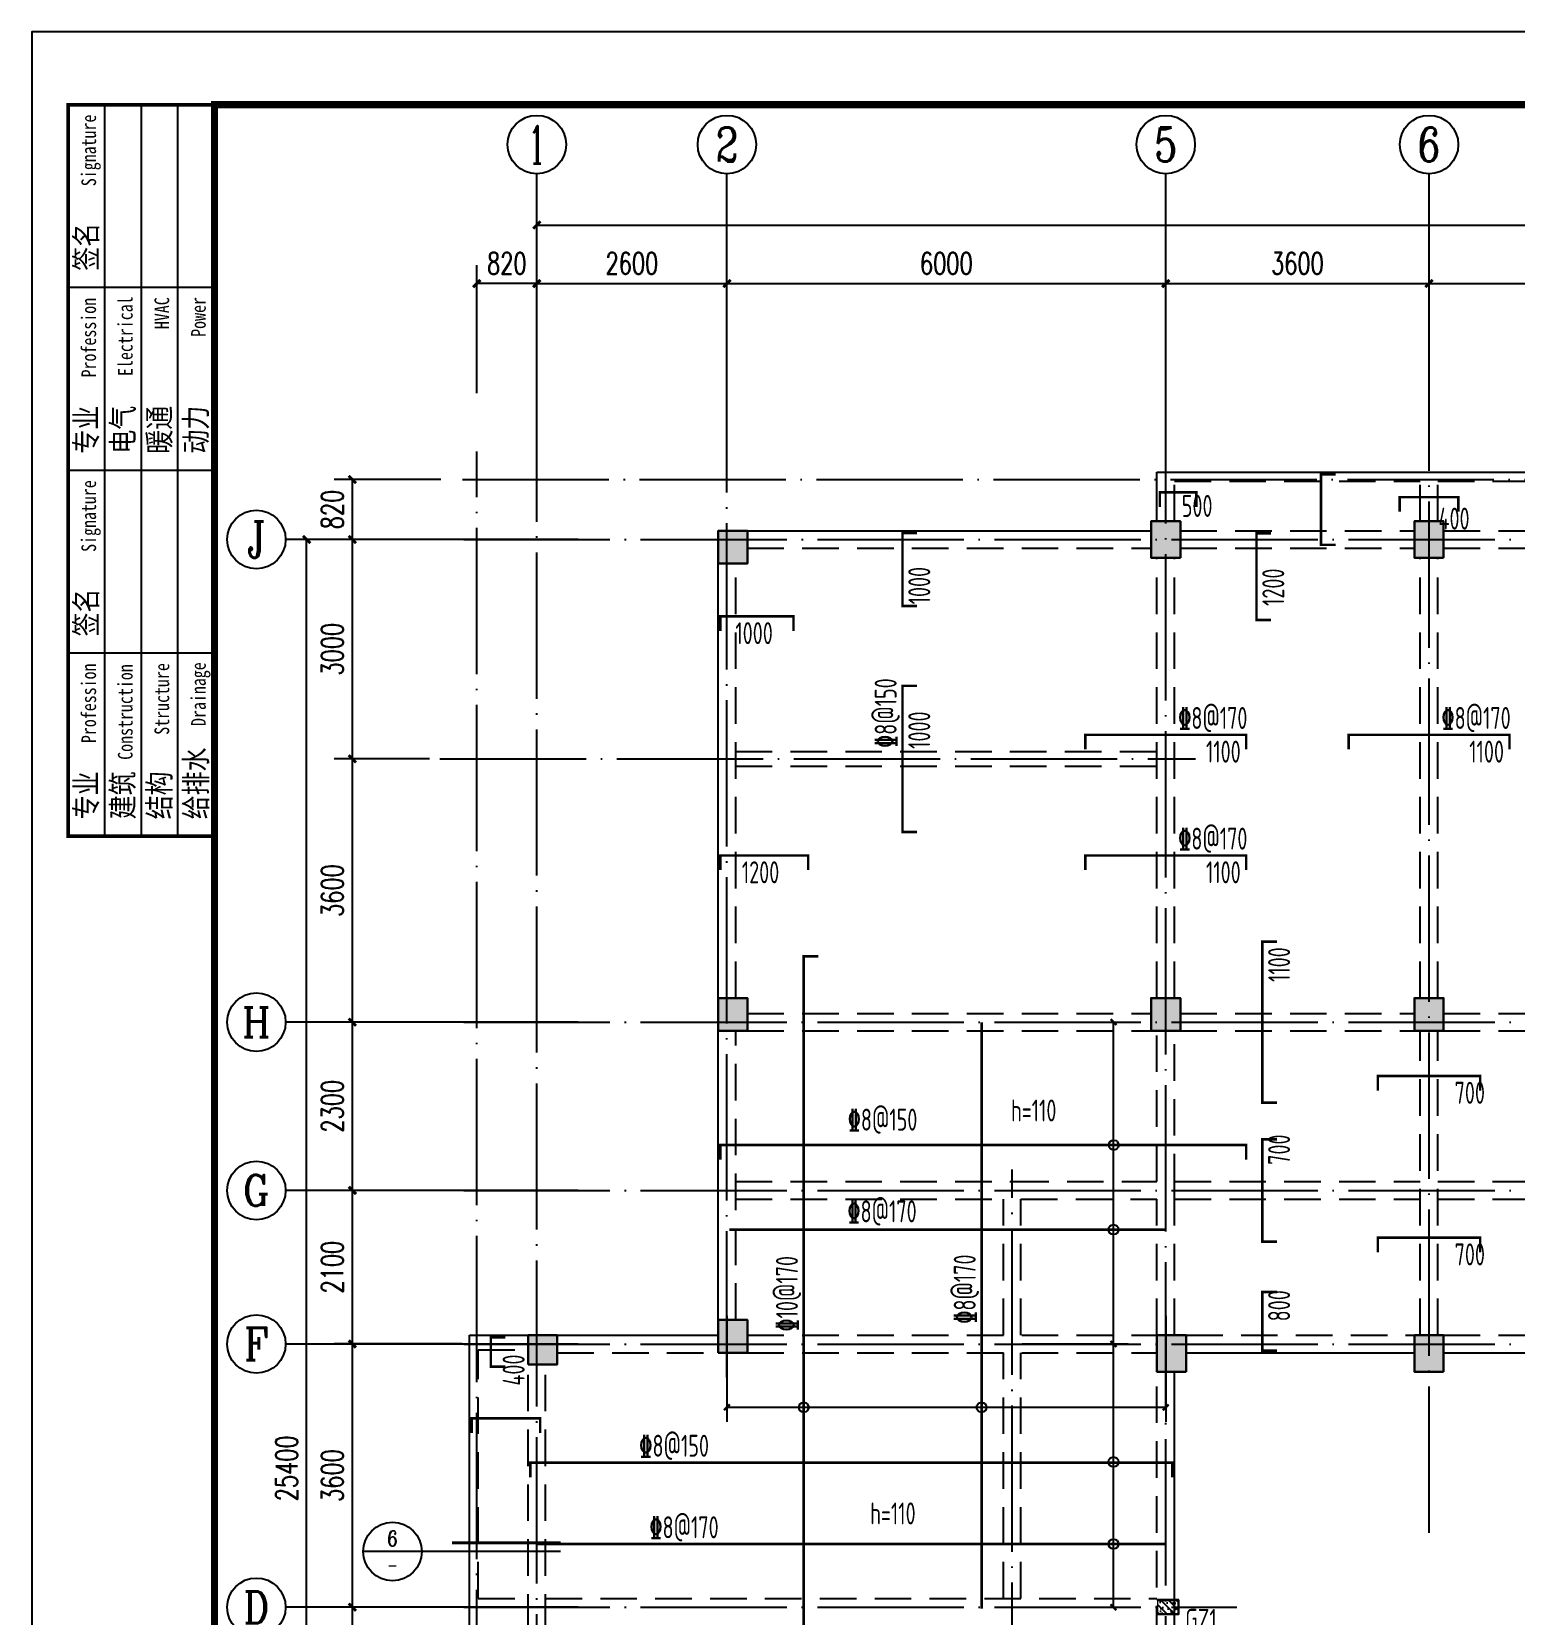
# Model space of a CAD drawing. Extents: x 1051052 to 1482120, y -981644 to -673261.
# Drawn here: x 1096817 to 1117104, y -904302 to -882648 of the extents above; entities that cross this region are included whole.
import ezdxf
from ezdxf.enums import TextEntityAlignment as Align

# ---------------------------------------------------------------- set-up
doc = ezdxf.new("R2010")
doc.units = 0
doc.header["$LTSCALE"] = 1000
doc.header["$MEASUREMENT"] = 0
doc.linetypes.add('DOTE', pattern=[2.42, 2, -0.2, 0.02, -0.2])
doc.linetypes.add('线型3', pattern=[750, 500, -250])
for name, color, linetype in [('AXIS', 3, 'Continuous'), ('AXIS_TEXT', 7, 'Continuous'), ('DIM_IDEN', 3, 'Continuous'), ('DOTE', 1, 'DOTE'), ('PUB_DIM', 3, 'Continuous'), ('PUB_TEXT', 7, 'Continuous'), ('PUB_WALL', 9, 'Continuous'), ('TK', 142, 'Continuous'), ('填充', 8, 'Continuous')]:
    doc.layers.add(name, color=color, linetype=linetype)
for name, color, linetype, lineweight in [('BEAM', 4, 'Continuous', 25), ('BEAM-DASH', 4, '线型3', 25), ('COLU', 2, 'Continuous', 30), ('DIM', 3, 'Continuous', 25), ('楼板正筋文字', 7, 'Continuous', 18), ('楼板正筋钢筋', 14, 'Continuous', 35), ('楼板负筋文字', 7, 'Continuous', 18), ('楼板负筋标注', 84, 'Continuous', 18), ('楼板负筋钢筋', 1, 'Continuous', 35)]:
    doc.layers.add(name, color=color, linetype=linetype, lineweight=lineweight)
doc.layers.add('COLU-HATCH', color=7, linetype='Continuous', lineweight=25, true_color=0x5b5b5b)
doc.styles.add('_TCH_AXIS', font='COMPLEX', dxfattribs={"bigfont": 'GBCBIG'})
doc.styles.add('_TCH_DIM_T3', font='SIMPLEX', dxfattribs={"width": 0.705882, "bigfont": 'GBCBIG'})
doc.styles.add('_TCH_LABEL', font='COMPLEX', dxfattribs={"bigfont": 'GBCBIG'})
doc.styles.add('COMPLEX', font='COMPLEX')
doc.styles.add('FromPkpm', font='Pkpmeng', dxfattribs={"width": 0.7, "bigfont": 'hztxt'})
doc.styles.add('HYZT1', font='', dxfattribs={"width": 0.8})
doc.styles.get('HYZT1').set_extended_font_data('SimSun')
doc.dimstyles.new('_TCH_ARCH&&100', dxfattribs={"dimtxt": 297.5, "dimasz": 100, "dimexe": 250, "dimexo": 300, "dimgap": 126.25, "dimtad": 1, "dimdec": 0, "dimzin": 0, "dimdsep": 46, "dimtxsty": '_TCH_DIM_T3', "dimblk": 'ARCHTICK', "dimcen": 0.09, "dimclrt": 7, "dimazin": 2, "dimtfac": 1, "dimtdec": 0, "dimtix": 1, "dimtmove": 2, "dimatfit": 3, "dimfxl": 0, "dimtolj": 1, "dimtzin": 0, "dimarcsym": 0})
doc.dimstyles.new('_TCH_ARCH&&80', dxfattribs={"dimtxt": 238, "dimasz": 80, "dimexe": 200, "dimexo": 240, "dimgap": 101, "dimtad": 1, "dimdec": 0, "dimzin": 0, "dimdsep": 46, "dimtxsty": '_TCH_DIM_T3', "dimblk": 'ARCHTICK', "dimcen": 0.09, "dimclrt": 7, "dimazin": 2, "dimtfac": 1, "dimtdec": 0, "dimtix": 1, "dimtmove": 2, "dimatfit": 3, "dimfxl": 0, "dimtolj": 1, "dimtzin": 0, "dimarcsym": 0})

# ---------------------------------------------------------------- blocks, each defined once
blk = doc.blocks.new('_ArchTick')
at = {"color": 0, "linetype": 'ByBlock', "const_width": 0.4}
blk.add_lwpolyline([(-0.5, -0.5), (0.5, 0.5)], dxfattribs=at)
blk = doc.blocks.new('*D409')
at = {"layer": 'AXIS', "color": 0, "lineweight": -2, "transparency": 16777216}
for p, q in [((1102702, -904192), (1100952, -904192)), ((1101202, -907792), (1101202, -904192)), ((1102702, -907792), (1100952, -907792))]:
    blk.add_line(p, q, dxfattribs=at)
at = {"layer": 'Defpoints', "color": 0, "transparency": 16777216}
for p in [(1101202, -904192), (1103702, -904192), (1103702, -907792)]:
    blk.add_point(p, dxfattribs=at)
at = {"layer": 'AXIS', "color": 0, "lineweight": -2, "transparency": 16777216, "xscale": 100, "yscale": 100, "zscale": 100}
for p, rotation in [((1101202, -904192), 90), ((1101202, -907792), 270)]:
    blk.add_blockref('_ArchTick', p, dxfattribs=dict(at, rotation=rotation))
at = {"layer": 'AXIS', "color": 7, "transparency": 16777216, "insert": (1100927, -905992), "char_height": 297.5, "attachment_point": 5, "rotation": 90, "style": '_TCH_DIM_T3'}
blk.add_mtext('\\A1;3600', dxfattribs=at)
blk = doc.blocks.new('*D410')
at = {"layer": 'AXIS', "color": 0, "lineweight": -2, "transparency": 16777216}
for p, q in [((1102702, -900592), (1100952, -900592)), ((1101202, -904192), (1101202, -900592)), ((1102702, -904192), (1100952, -904192))]:
    blk.add_line(p, q, dxfattribs=at)
at = {"layer": 'Defpoints', "color": 0, "transparency": 16777216}
for p in [(1101202, -900592), (1103702, -900592), (1103702, -904192)]:
    blk.add_point(p, dxfattribs=at)
at = {"layer": 'AXIS', "color": 0, "lineweight": -2, "transparency": 16777216, "xscale": 100, "yscale": 100, "zscale": 100}
for p, rotation in [((1101202, -900592), 90), ((1101202, -904192), 270)]:
    blk.add_blockref('_ArchTick', p, dxfattribs=dict(at, rotation=rotation))
at = {"layer": 'AXIS', "color": 7, "transparency": 16777216, "insert": (1100927, -902392), "char_height": 297.5, "attachment_point": 5, "rotation": 90, "style": '_TCH_DIM_T3'}
blk.add_mtext('\\A1;3600', dxfattribs=at)
blk = doc.blocks.new('*D411')
at = {"layer": 'AXIS', "color": 0, "lineweight": -2, "transparency": 16777216}
for p, q in [((1102702, -898492), (1100952, -898492)), ((1101202, -900592), (1101202, -898492)), ((1102702, -900592), (1100952, -900592))]:
    blk.add_line(p, q, dxfattribs=at)
at = {"layer": 'Defpoints', "color": 0, "transparency": 16777216}
for p in [(1101202, -898492), (1103702, -898492), (1103702, -900592)]:
    blk.add_point(p, dxfattribs=at)
at = {"layer": 'AXIS', "color": 0, "lineweight": -2, "transparency": 16777216, "xscale": 100, "yscale": 100, "zscale": 100}
for p, rotation in [((1101202, -898492), 90), ((1101202, -900592), 270)]:
    blk.add_blockref('_ArchTick', p, dxfattribs=dict(at, rotation=rotation))
at = {"layer": 'AXIS', "color": 7, "transparency": 16777216, "insert": (1100927, -899542), "char_height": 297.5, "attachment_point": 5, "rotation": 90, "style": '_TCH_DIM_T3'}
blk.add_mtext('\\A1;2100', dxfattribs=at)
blk = doc.blocks.new('*D412')
at = {"layer": 'AXIS', "color": 0, "lineweight": -2, "transparency": 16777216}
for p, q in [((1102702, -896192), (1100952, -896192)), ((1101202, -898492), (1101202, -896192)), ((1102702, -898492), (1100952, -898492))]:
    blk.add_line(p, q, dxfattribs=at)
at = {"layer": 'Defpoints', "color": 0, "transparency": 16777216}
for p in [(1101202, -896192), (1103702, -896192), (1103702, -898492)]:
    blk.add_point(p, dxfattribs=at)
at = {"layer": 'AXIS', "color": 0, "lineweight": -2, "transparency": 16777216, "xscale": 100, "yscale": 100, "zscale": 100}
for p, rotation in [((1101202, -896192), 90), ((1101202, -898492), 270)]:
    blk.add_blockref('_ArchTick', p, dxfattribs=dict(at, rotation=rotation))
at = {"layer": 'AXIS', "color": 7, "transparency": 16777216, "insert": (1100927, -897342), "char_height": 297.5, "attachment_point": 5, "rotation": 90, "style": '_TCH_DIM_T3'}
blk.add_mtext('\\A1;2300', dxfattribs=at)
blk = doc.blocks.new('*D413')
at = {"layer": 'AXIS', "color": 0, "lineweight": -2, "transparency": 16777216}
for p, q in [((1102077, -889592), (1100327, -889592)), ((1100577, -914992), (1100577, -889592)), ((1102077, -914992), (1100327, -914992))]:
    blk.add_line(p, q, dxfattribs=at)
at = {"layer": 'Defpoints', "color": 0, "transparency": 16777216}
for p in [(1100577, -889592), (1103724, -889592), (1103724, -914992)]:
    blk.add_point(p, dxfattribs=at)
at = {"layer": 'AXIS', "color": 0, "lineweight": -2, "transparency": 16777216, "xscale": 100, "yscale": 100, "zscale": 100}
for p, rotation in [((1100577, -889592), 90), ((1100577, -914992), 270)]:
    blk.add_blockref('_ArchTick', p, dxfattribs=dict(at, rotation=rotation))
at = {"layer": 'AXIS', "color": 7, "transparency": 16777216, "insert": (1100302, -902292), "char_height": 297.5, "attachment_point": 5, "rotation": 90, "style": '_TCH_DIM_T3'}
blk.add_mtext('\\A1;25400', dxfattribs=at)
blk = doc.blocks.new('*D414')
at = {"layer": 'AXIS', "color": 0, "lineweight": -2, "transparency": 16777216}
for p, q in [((1103724, -887592), (1103724, -885842)), ((1106324, -887592), (1106324, -885842)), ((1103724, -886092), (1106324, -886092))]:
    blk.add_line(p, q, dxfattribs=at)
at = {"layer": 'Defpoints', "color": 0, "transparency": 16777216}
for p in [(1106324, -886092), (1103724, -888592), (1106324, -888592)]:
    blk.add_point(p, dxfattribs=at)
at = {"layer": 'AXIS', "color": 0, "lineweight": -2, "transparency": 16777216, "xscale": 100, "yscale": 100, "zscale": 100, "rotation": 180}
blk.add_blockref('_ArchTick', (1103724, -886092), dxfattribs=at)
at = {"layer": 'AXIS', "color": 0, "lineweight": -2, "transparency": 16777216, "xscale": 100, "yscale": 100, "zscale": 100}
blk.add_blockref('_ArchTick', (1106324, -886092), dxfattribs=at)
at = {"layer": 'AXIS', "color": 7, "transparency": 16777216, "insert": (1105024, -885817), "char_height": 297.5, "attachment_point": 5, "style": '_TCH_DIM_T3'}
blk.add_mtext('\\A1;2600', dxfattribs=at)
blk = doc.blocks.new('*D415')
at = {"layer": 'AXIS', "color": 0, "lineweight": -2, "transparency": 16777216}
for p, q in [((1106324, -887592), (1106324, -885842)), ((1112324, -887592), (1112324, -885842)), ((1106324, -886092), (1112324, -886092))]:
    blk.add_line(p, q, dxfattribs=at)
at = {"layer": 'Defpoints', "color": 0, "transparency": 16777216}
for p in [(1112324, -886092), (1106324, -888592), (1112324, -888592)]:
    blk.add_point(p, dxfattribs=at)
at = {"layer": 'AXIS', "color": 0, "lineweight": -2, "transparency": 16777216, "xscale": 100, "yscale": 100, "zscale": 100, "rotation": 180}
blk.add_blockref('_ArchTick', (1106324, -886092), dxfattribs=at)
at = {"layer": 'AXIS', "color": 0, "lineweight": -2, "transparency": 16777216, "xscale": 100, "yscale": 100, "zscale": 100}
blk.add_blockref('_ArchTick', (1112324, -886092), dxfattribs=at)
at = {"layer": 'AXIS', "color": 7, "transparency": 16777216, "insert": (1109324, -885817), "char_height": 297.5, "attachment_point": 5, "style": '_TCH_DIM_T3'}
blk.add_mtext('\\A1;6000', dxfattribs=at)
blk = doc.blocks.new('*D416')
at = {"layer": 'AXIS', "color": 0, "lineweight": -2, "transparency": 16777216}
for p, q in [((1112324, -887592), (1112324, -885842)), ((1115924, -887592), (1115924, -885842)), ((1112324, -886092), (1115924, -886092))]:
    blk.add_line(p, q, dxfattribs=at)
at = {"layer": 'Defpoints', "color": 0, "transparency": 16777216}
for p in [(1115924, -886092), (1112324, -888592), (1115924, -888592)]:
    blk.add_point(p, dxfattribs=at)
at = {"layer": 'AXIS', "color": 0, "lineweight": -2, "transparency": 16777216, "xscale": 100, "yscale": 100, "zscale": 100, "rotation": 180}
blk.add_blockref('_ArchTick', (1112324, -886092), dxfattribs=at)
at = {"layer": 'AXIS', "color": 0, "lineweight": -2, "transparency": 16777216, "xscale": 100, "yscale": 100, "zscale": 100}
blk.add_blockref('_ArchTick', (1115924, -886092), dxfattribs=at)
at = {"layer": 'AXIS', "color": 7, "transparency": 16777216, "insert": (1114124, -885817), "char_height": 297.5, "attachment_point": 5, "style": '_TCH_DIM_T3'}
blk.add_mtext('\\A1;3600', dxfattribs=at)
blk = doc.blocks.new('*D417')
at = {"layer": 'AXIS', "color": 0, "lineweight": -2, "transparency": 16777216}
for p, q in [((1115924, -887592), (1115924, -885842)), ((1119524, -887592), (1119524, -885842)), ((1115924, -886092), (1119524, -886092))]:
    blk.add_line(p, q, dxfattribs=at)
at = {"layer": 'Defpoints', "color": 0, "transparency": 16777216}
for p in [(1119524, -886092), (1115924, -888592), (1119524, -888592)]:
    blk.add_point(p, dxfattribs=at)
at = {"layer": 'AXIS', "color": 0, "lineweight": -2, "transparency": 16777216, "xscale": 100, "yscale": 100, "zscale": 100, "rotation": 180}
blk.add_blockref('_ArchTick', (1115924, -886092), dxfattribs=at)
at = {"layer": 'AXIS', "color": 0, "lineweight": -2, "transparency": 16777216, "xscale": 100, "yscale": 100, "zscale": 100}
blk.add_blockref('_ArchTick', (1119524, -886092), dxfattribs=at)
at = {"layer": 'AXIS', "color": 7, "transparency": 16777216, "insert": (1117724, -885817), "char_height": 297.5, "attachment_point": 5, "style": '_TCH_DIM_T3'}
blk.add_mtext('\\A1;3600', dxfattribs=at)
blk = doc.blocks.new('*D424')
at = {"layer": 'AXIS', "color": 0, "lineweight": -2, "transparency": 16777216}
for p, q in [((1103724, -886792), (1103724, -885042)), ((1142624, -886792), (1142624, -885042)), ((1103724, -885292), (1142624, -885292))]:
    blk.add_line(p, q, dxfattribs=at)
at = {"layer": 'Defpoints', "color": 0, "transparency": 16777216}
for p in [(1142624, -885292), (1103724, -888592), (1142624, -888592)]:
    blk.add_point(p, dxfattribs=at)
at = {"layer": 'AXIS', "color": 0, "lineweight": -2, "transparency": 16777216, "xscale": 100, "yscale": 100, "zscale": 100, "rotation": 180}
blk.add_blockref('_ArchTick', (1103724, -885292), dxfattribs=at)
at = {"layer": 'AXIS', "color": 0, "lineweight": -2, "transparency": 16777216, "xscale": 100, "yscale": 100, "zscale": 100}
blk.add_blockref('_ArchTick', (1142624, -885292), dxfattribs=at)
at = {"layer": 'AXIS', "color": 7, "transparency": 16777216, "insert": (1123174, -885017), "char_height": 297.5, "attachment_point": 5, "style": '_TCH_DIM_T3'}
blk.add_mtext('\\A1;38900', dxfattribs=at)
blk = doc.blocks.new('_AXISO')
blk.add_circle((0, 0), 0.5)
at = {"layer": 'AXIS_TEXT', "style": 'COMPLEX', "width": 1.041667}
blk.add_attdef('A', text='', height=0.56, dxfattribs=at).set_placement((-0.25, -0.28), (0.25, -0.28), align=Align.FIT)
blk = doc.blocks.new('*D426')
at = {"layer": 'AXIS', "color": 0, "lineweight": -2, "transparency": 16777216}
for p, q in [((1102257, -892592), (1100952, -892592)), ((1101202, -896192), (1101202, -892592)), ((1102702, -896192), (1100952, -896192))]:
    blk.add_line(p, q, dxfattribs=at)
at = {"layer": 'Defpoints', "color": 0, "transparency": 16777216}
for p in [(1101202, -892592), (1102557, -892592), (1103702, -896192)]:
    blk.add_point(p, dxfattribs=at)
at = {"layer": 'AXIS', "color": 0, "lineweight": -2, "transparency": 16777216, "xscale": 100, "yscale": 100, "zscale": 100}
for p, rotation in [((1101202, -892592), 90), ((1101202, -896192), 270)]:
    blk.add_blockref('_ArchTick', p, dxfattribs=dict(at, rotation=rotation))
at = {"layer": 'AXIS', "color": 7, "transparency": 16777216, "insert": (1100927, -894392), "char_height": 297.5, "attachment_point": 5, "rotation": 90, "style": '_TCH_DIM_T3'}
blk.add_mtext('\\A1;3600', dxfattribs=at)
blk = doc.blocks.new('*D427')
at = {"layer": 'AXIS', "color": 0, "lineweight": -2, "transparency": 16777216}
for p, q in [((1102318, -889592), (1100952, -889592)), ((1101202, -892592), (1101202, -889592)), ((1102257, -892592), (1100952, -892592))]:
    blk.add_line(p, q, dxfattribs=at)
at = {"layer": 'Defpoints', "color": 0, "transparency": 16777216}
for p in [(1101202, -889592), (1102618, -889592), (1102557, -892592)]:
    blk.add_point(p, dxfattribs=at)
at = {"layer": 'AXIS', "color": 0, "lineweight": -2, "transparency": 16777216, "xscale": 100, "yscale": 100, "zscale": 100}
for p, rotation in [((1101202, -889592), 90), ((1101202, -892592), 270)]:
    blk.add_blockref('_ArchTick', p, dxfattribs=dict(at, rotation=rotation))
at = {"layer": 'AXIS', "color": 7, "transparency": 16777216, "insert": (1100927, -891092), "char_height": 297.5, "attachment_point": 5, "rotation": 90, "style": '_TCH_DIM_T3'}
blk.add_mtext('\\A1;3000', dxfattribs=at)
blk = doc.blocks.new('*D433')
at = {"layer": 'AXIS', "color": 0, "lineweight": -2, "transparency": 16777216}
for p, q in [((1102410, -888772), (1100952, -888772)), ((1101202, -889592), (1101202, -888772)), ((1102702, -889592), (1100952, -889592))]:
    blk.add_line(p, q, dxfattribs=at)
at = {"layer": 'Defpoints', "color": 0, "transparency": 16777216}
for p in [(1101202, -888772), (1102710, -888772), (1103702, -889592)]:
    blk.add_point(p, dxfattribs=at)
at = {"layer": 'AXIS', "color": 0, "lineweight": -2, "transparency": 16777216, "xscale": 100, "yscale": 100, "zscale": 100}
for p, rotation in [((1101202, -888772), 90), ((1101202, -889592), 270)]:
    blk.add_blockref('_ArchTick', p, dxfattribs=dict(at, rotation=rotation))
at = {"layer": 'AXIS', "color": 7, "transparency": 16777216, "insert": (1100927, -889182), "char_height": 297.5, "attachment_point": 5, "rotation": 90, "style": '_TCH_DIM_T3'}
blk.add_mtext('\\A1;820', dxfattribs=at)
blk = doc.blocks.new('*D434')
at = {"layer": 'AXIS', "color": 0, "lineweight": -2, "transparency": 16777216}
for p, q in [((1102904, -887592), (1102904, -885842)), ((1103724, -887592), (1103724, -885842)), ((1103724, -886092), (1102904, -886092))]:
    blk.add_line(p, q, dxfattribs=at)
at = {"layer": 'Defpoints', "color": 0, "transparency": 16777216}
for p in [(1102904, -886092), (1102904, -888389), (1103724, -888592)]:
    blk.add_point(p, dxfattribs=at)
at = {"layer": 'AXIS', "color": 0, "lineweight": -2, "transparency": 16777216, "xscale": 100, "yscale": 100, "zscale": 100, "rotation": 180}
blk.add_blockref('_ArchTick', (1102904, -886092), dxfattribs=at)
at = {"layer": 'AXIS', "color": 0, "lineweight": -2, "transparency": 16777216, "xscale": 100, "yscale": 100, "zscale": 100}
blk.add_blockref('_ArchTick', (1103724, -886092), dxfattribs=at)
at = {"layer": 'AXIS', "color": 7, "transparency": 16777216, "insert": (1103314, -885817), "char_height": 297.5, "attachment_point": 5, "style": '_TCH_DIM_T3'}
blk.add_mtext('\\A1;820', dxfattribs=at)
blk = doc.blocks.new('A$C71AA4010')
at = {"layer": 'TK'}
for p, q in [((500, -11000), (500, -1000)), ((2500, -1000), (500, -1000)), ((1000, -11000), (1000, -1000)), ((1500, -11000), (1500, -1000)), ((2000, -11000), (2000, -1000)), ((2500, -3500), (500, -3500)), ((2500, -3500), (500, -3500)), ((2500, -6000), (500, -6000)), ((2500, -8500), (500, -8500)), ((2500, -11000), (500, -11000))]:
    blk.add_line(p, q, dxfattribs=at)
at = {"layer": 'TK', "const_width": 50}
blk.add_lwpolyline([(500, -1000), (2500, -1000), (2500, -11000), (500, -11000)], close=True, dxfattribs=at)
blk.add_lwpolyline([(2500, -4000), (2500, -11000)], dxfattribs=at)
at = {"layer": 'TK', "style": 'HYZT1', "width": 0.8}
for s, height, p in [('Signature', 200, (880, -2113)), ('签名', 300, (895, -3270)), ('Profession', 200, (880, -4728)), ('Electrical', 200, (1380, -4708)), ('HVAC', 200, (1880, -4067)), ('Power', 200, (2380, -4173)), ('专业', 300, (895, -5770)), ('电气', 300, (1395, -5770)), ('暖通', 300, (1895, -5770)), ('动力', 300, (2395, -5770)), ('Signature', 200, (880, -7113)), ('签名', 300, (895, -8270)), ('Profession', 200, (880, -9728)), ('Construction', 200, (1380, -9956)), ('Structure', 200, (1880, -9614)), ('Drainage', 200, (2380, -9494)), ('给排水', 300, (2395, -10770)), ('专业', 300, (895, -10770)), ('建筑', 300, (1395, -10770)), ('结构', 300, (1895, -10770))]:
    blk.add_text(s, height=height, rotation=90, dxfattribs=at).set_placement(p)
blk = doc.blocks.new('A2K')
at = {"layer": 'TK'}
blk.add_lwpolyline([(0, 0), (59400, 0), (59400, 42000), (0, 42000)], close=True, dxfattribs=at)
at = {"layer": 'TK', "const_width": 100}
blk.add_lwpolyline([(2500, 1000), (58400, 1000), (58400, 41000), (2500, 41000)], close=True, dxfattribs=at)
blk.add_blockref('A$C71AA4010', (0, 42000))
blk = doc.blocks.new('*D910')
at = {"layer": 'Defpoints', "color": 0, "transparency": 16777216}
for p in [(1110224, -900592), (1111610, -900592), (1110224, -904192)]:
    blk.add_point(p, dxfattribs=at)
at = {"layer": 'PUB_DIM', "color": 0, "lineweight": -2, "transparency": 16777216}
for p, q in [((1110464, -900592), (1111810, -900592)), ((1111610, -904192), (1111610, -900592)), ((1110464, -904192), (1111810, -904192))]:
    blk.add_line(p, q, dxfattribs=at)
at = {"layer": 'PUB_DIM', "color": 0, "lineweight": -2, "transparency": 16777216, "xscale": 80, "yscale": 80, "zscale": 80}
for p, rotation in [((1111610, -900592), 90), ((1111610, -904192), 270)]:
    blk.add_blockref('_ArchTick', p, dxfattribs=dict(at, rotation=rotation))
blk = doc.blocks.new('*D911')
at = {"layer": 'Defpoints', "color": 0, "transparency": 16777216}
for p in [(1106324, -899968), (1112324, -899968), (1112324, -901458)]:
    blk.add_point(p, dxfattribs=at)
at = {"layer": 'PUB_DIM', "color": 0, "lineweight": -2, "transparency": 16777216}
for p, q in [((1106324, -900208), (1106324, -901658)), ((1112324, -900208), (1112324, -901658)), ((1106324, -901458), (1112324, -901458))]:
    blk.add_line(p, q, dxfattribs=at)
at = {"layer": 'PUB_DIM', "color": 0, "lineweight": -2, "transparency": 16777216, "xscale": 80, "yscale": 80, "zscale": 80, "rotation": 180}
blk.add_blockref('_ArchTick', (1106324, -901458), dxfattribs=at)
at = {"layer": 'PUB_DIM', "color": 0, "lineweight": -2, "transparency": 16777216, "xscale": 80, "yscale": 80, "zscale": 80}
blk.add_blockref('_ArchTick', (1112324, -901458), dxfattribs=at)
blk = doc.blocks.new('*D912')
at = {"layer": 'Defpoints', "color": 0, "transparency": 16777216}
for p in [(1110120, -896192), (1111610, -896192), (1110120, -900592)]:
    blk.add_point(p, dxfattribs=at)
at = {"layer": 'PUB_DIM', "color": 0, "lineweight": -2, "transparency": 16777216}
for p, q in [((1110360, -896192), (1111810, -896192)), ((1111610, -900592), (1111610, -896192)), ((1110360, -900592), (1111810, -900592))]:
    blk.add_line(p, q, dxfattribs=at)
at = {"layer": 'PUB_DIM', "color": 0, "lineweight": -2, "transparency": 16777216, "xscale": 80, "yscale": 80, "zscale": 80}
for p, rotation in [((1111610, -896192), 90), ((1111610, -900592), 270)]:
    blk.add_blockref('_ArchTick', p, dxfattribs=dict(at, rotation=rotation))

msp = doc.modelspace()

# ---------------------------------------------------------------- hatches: boundary and pattern name
at = {"layer": 'BEAM-DASH'}
h = msp.add_hatch(dxfattribs=at)
h.set_pattern_fill('钢筋混凝土', color=256, scale=30, angle=90)
h.set_pattern_definition([(135, (446143.18, -2161489.06), (-53.0330086, -53.0330086), []), (140, (446143.18, -2161489.06), (18.82564, 215.178055), [22.5, -247.5]), (85, (446143.18, -2161489.06), (-225.65764, -41.6254), [18, -198]), (190.4514, (446144.75, -2161471.13), (-206.831863, 173.552815), [19.122057, -210.342634]), (136.1842, (446083.18, -2161489.06), (49.655704, 320.172315), [33.75, -371.25]), (186.6356, (446087.32, -2161462.38), (-292.23536, 280.39881), [28.68309, -315.5139]), (81.1842, (446083.18, -2161489.06), (-292.23558, 280.39858), [27, -297]), (111, (446098.18, -2161459.06), (120.785667, 179.072116), [22.5, -247.5]), (56, (446098.18, -2161459.06), (-217.545014, 72.9946), [18, -198]), (161.4514, (446108.25, -2161444.14), (-96.75915, 252.06679), [19.122057, -210.342634]), (127.5, (446143.18, -2161489.06), (-99.868156, 3.6479566), [0, -195.6, 0, -201, 0, -198.75]), (97.5, (446143.18, -2161489.06), (-118.3235136, 78.920861), [0, -114.6, 0, -191.1, 0, -75.75]), (57.5, (446143.18, -2161555.96), (6.7664615, 160.146731), [0, -75, 0, -234, 0, -310.5]), (47.5, (446143.18, -2161585.96), (-30.031495, 174.955851), [0, -97.5, 0, -155.4, 0, -220.5])])
h.paths.add_polyline_path([(1112213.882, -904102.335), (1112493.882, -904102.335), (1112493.882, -904282.335), (1112213.882, -904282.335)])
at = {"layer": 'COLU-HATCH', "transparency": 33554687}
for points in [[(1106203.911, -889922.335), (1106603.911, -889922.335), (1106603.911, -889472.335), (1106203.911, -889472.335)], [(1112523.911, -889842.335), (1112523.911, -889342.335), (1112123.911, -889342.335), (1112123.911, -889842.335)], [(1116123.911, -889842.335), (1116123.911, -889342.335), (1115723.911, -889342.335), (1115723.911, -889842.335)], [(1106603.911, -896312.335), (1106603.911, -895862.335), (1106203.911, -895862.335), (1106203.911, -896312.335)], [(1112523.911, -896312.335), (1112523.911, -895862.335), (1112123.911, -895862.335), (1112123.911, -896312.335)], [(1116123.911, -896312.335), (1116123.911, -895862.335), (1115723.911, -895862.335), (1115723.911, -896312.335)], [(1106203.911, -900712.335), (1106603.911, -900712.335), (1106603.911, -900262.335), (1106203.911, -900262.335)], [(1103603.911, -900872.335), (1104003.911, -900872.335), (1104003.911, -900472.335), (1103603.911, -900472.335)], [(1112603.911, -900972.335), (1112603.911, -900472.335), (1112203.911, -900472.335), (1112203.911, -900972.335)], [(1116123.911, -900972.335), (1116123.911, -900472.335), (1115723.911, -900472.335), (1115723.911, -900972.335)]]:
    msp.add_hatch(color=256, dxfattribs=at).paths.add_polyline_path(points, flags=0)

# ---------------------------------------------------------------- linework, layer by layer
at = {"layer": 'AXIS'}
for p, q in [((1103723.911, -888592.335), (1103723.911, -884592.335)), ((1106323.911, -888592.335), (1106323.911, -884592.335)), ((1112323.911, -888592.335), (1112323.911, -884592.335)), ((1115923.911, -888592.335), (1115923.911, -884592.335)), ((1104289.358, -889592.335), (1100289.358, -889592.335)), ((1104289.358, -896192.335), (1100289.358, -896192.335)), ((1104289.358, -898492.335), (1100289.358, -898492.335)), ((1104289.358, -900592.335), (1100289.358, -900592.335)), ((1104289.358, -904192.335), (1100289.358, -904192.335))]:
    msp.add_line(p, q, dxfattribs=at)
at = {"layer": 'BEAM'}
for p, q in [((1112203.911, -889342.335), (1112203.911, -888672.335)), ((1112203.911, -888672.335), (1115923.911, -888672.335)), ((1115923.911, -888672.335), (1119523.911, -888672.335)), ((1106603.911, -889472.335), (1112123.911, -889472.335)), ((1106203.911, -895862.335), (1106203.911, -889922.335)), ((1106203.911, -900262.335), (1106203.911, -896312.335)), ((1102803.911, -900472.335), (1103603.911, -900472.335)), ((1102803.911, -904192.335), (1102803.911, -900472.335)), ((1104003.911, -900472.335), (1106203.911, -900472.335)), ((1112603.911, -900712.335), (1115723.911, -900712.335)), ((1116123.911, -900712.335), (1122923.911, -900712.335)), ((1112443.911, -907672.335), (1112443.911, -900972.335)), ((1102803.911, -907912.335), (1102803.911, -904192.335))]:
    msp.add_line(p, q, dxfattribs=at)
at = {"layer": 'BEAM-DASH', "ltscale": 0.001}
for p, q in [((1112443.911, -889342.335), (1112443.911, -888792.335)), ((1112443.911, -888792.335), (1115803.911, -888792.335)), ((1115803.911, -889342.335), (1115803.911, -888792.335)), ((1116043.911, -889342.335), (1116043.911, -888792.335)), ((1116043.911, -888792.335), (1119403.911, -888792.335)), ((1112523.911, -889472.335), (1115723.911, -889472.335)), ((1116123.911, -889472.335), (1122923.911, -889472.335)), ((1106603.911, -889712.335), (1112123.911, -889712.335)), ((1112523.911, -889712.335), (1115723.911, -889712.335)), ((1116123.911, -889712.335), (1122923.911, -889712.335)), ((1106443.911, -895862.335), (1106443.911, -889922.335)), ((1112203.911, -895862.335), (1112203.911, -889842.335)), ((1112443.911, -895862.335), (1112443.911, -889842.335)), ((1115803.911, -895862.335), (1115803.911, -889842.335)), ((1116043.911, -895862.335), (1116043.911, -889842.335)), ((1106443.911, -892492.335), (1112203.911, -892492.335)), ((1106443.911, -892692.335), (1112203.911, -892692.335)), ((1106603.911, -896072.335), (1112123.911, -896072.335)), ((1112523.911, -896072.335), (1115723.911, -896072.335)), ((1116123.911, -896072.335), (1122898.911, -896072.335)), ((1106443.911, -900262.335), (1106443.911, -896312.335)), ((1106603.911, -896312.335), (1112123.911, -896312.335)), ((1112203.911, -898372.335), (1112203.911, -896312.335)), ((1112443.911, -898492.335), (1112443.911, -896312.335)), ((1112523.911, -896312.335), (1115723.911, -896312.335)), ((1115803.911, -900472.335), (1115803.911, -896312.335)), ((1116043.911, -900472.335), (1116043.911, -896312.335)), ((1116123.911, -896312.335), (1122898.911, -896312.335)), ((1106443.911, -898372.335), (1110223.911, -898372.335)), ((1110223.911, -898372.335), (1112203.911, -898372.335)), ((1112443.911, -898372.335), (1115803.911, -898372.335)), ((1112443.911, -900472.335), (1112443.911, -898372.335)), ((1116043.911, -898372.335), (1119403.911, -898372.335)), ((1106443.911, -898612.335), (1110103.911, -898612.335)), ((1110103.911, -900472.335), (1110103.911, -898612.335)), ((1110343.911, -898612.335), (1112203.911, -898612.335)), ((1110343.911, -900472.335), (1110343.911, -898612.335)), ((1112203.911, -900472.335), (1112203.911, -898612.335)), ((1112443.911, -898612.335), (1115803.911, -898612.335)), ((1116043.911, -898612.335), (1119403.911, -898612.335)), ((1106603.911, -900472.335), (1112203.911, -900472.335)), ((1112603.911, -900472.335), (1115723.911, -900472.335)), ((1116123.911, -900472.335), (1122923.911, -900472.335)), ((1102923.911, -900672.335), (1103603.911, -900672.335)), ((1102923.911, -904072.335), (1102923.911, -900672.335)), ((1104003.911, -900712.335), (1106203.911, -900712.335)), ((1106603.911, -900712.335), (1112203.911, -900712.335)), ((1110103.911, -904072.335), (1110103.911, -900712.335)), ((1110343.911, -904072.335), (1110343.911, -900712.335)), ((1103603.911, -907512.335), (1103603.911, -900872.335)), ((1103843.911, -907512.335), (1103843.911, -900872.335)), ((1112203.911, -907672.335), (1112203.911, -900972.335)), ((1102923.911, -904072.335), (1103603.911, -904072.335)), ((1103843.911, -904072.335), (1112203.911, -904072.335)), ((1112503.911, -904292.335), (1112503.911, -904092.335))]:
    msp.add_line(p, q, dxfattribs=at)
at = {"layer": 'BEAM-DASH'}
for p, q in [((1112503.911, -904092.335), (1112203.911, -904092.335)), ((1112503.911, -904292.335), (1112203.911, -904292.335))]:
    msp.add_line(p, q, dxfattribs=at)
at = {"layer": 'COLU'}
for points in [[(1106203.911, -889922.335), (1106603.911, -889922.335), (1106603.911, -889472.335), (1106203.911, -889472.335)], [(1112523.911, -889842.335), (1112523.911, -889342.335), (1112123.911, -889342.335), (1112123.911, -889842.335)], [(1116123.911, -889842.335), (1116123.911, -889342.335), (1115723.911, -889342.335), (1115723.911, -889842.335)], [(1106603.911, -896312.335), (1106603.911, -895862.335), (1106203.911, -895862.335), (1106203.911, -896312.335)], [(1112523.911, -896312.335), (1112523.911, -895862.335), (1112123.911, -895862.335), (1112123.911, -896312.335)], [(1116123.911, -896312.335), (1116123.911, -895862.335), (1115723.911, -895862.335), (1115723.911, -896312.335)], [(1106203.911, -900712.335), (1106603.911, -900712.335), (1106603.911, -900262.335), (1106203.911, -900262.335)], [(1103603.911, -900872.335), (1104003.911, -900872.335), (1104003.911, -900472.335), (1103603.911, -900472.335)], [(1112603.911, -900972.335), (1112603.911, -900472.335), (1112203.911, -900472.335), (1112203.911, -900972.335)], [(1116123.911, -900972.335), (1116123.911, -900472.335), (1115723.911, -900472.335), (1115723.911, -900972.335)]]:
    msp.add_lwpolyline(points, close=True, dxfattribs=at)
at = {"layer": 'DIM_IDEN'}
for p, q in [((1102150.636, -903430.601), (1101350.636, -903430.601)), ((1102265.958, -903430.601), (1102150.636, -903430.601)), ((1104048.139, -903430.601), (1102265.958, -903430.601))]:
    msp.add_line(p, q, dxfattribs=at)
at = {"layer": 'DIM_IDEN', "const_width": 40}
msp.add_lwpolyline([(1104048.139, -903310.601), (1102565.865, -903310.601)], dxfattribs=at)
at = {"layer": 'DIM_IDEN'}
msp.add_circle((1101750.636, -903430.601), 400, dxfattribs=at)
at = {"layer": 'DOTE'}
for p, q in [((1102903.911, -908372.649), (1102903.911, -888388.544)), ((1103723.911, -915968.335), (1103723.911, -888568.335)), ((1106323.911, -901050.847), (1106323.911, -888592.335)), ((1112323.911, -915992.335), (1112323.911, -888592.335)), ((1115923.911, -903173.689), (1115923.911, -888592.335)), ((1102710.051, -888772.335), (1135518.928, -888772.335)), ((1102723.911, -889592.335), (1143623.911, -889592.335)), ((1102399.146, -892592.335), (1112729.305, -892592.335)), ((1102723.911, -896192.335), (1143623.911, -896192.335)), ((1110223.911, -908274.997), (1110223.911, -898207.341)), ((1102723.911, -898492.335), (1134149.039, -898492.335)), ((1102723.911, -900592.335), (1143623.911, -900592.335)), ((1102723.911, -904192.335), (1113297.335, -904192.335))]:
    msp.add_line(p, q, dxfattribs=at)
at = {"layer": 'PUB_DIM'}
for centre in [(1111612.972, -897872.335), (1111609.516, -899027.766), (1107373.904, -901457.647), (1109805.453, -901457.647), (1111609.516, -902204.585), (1111609.516, -903326.834)]:
    msp.add_circle(centre, 67.838, dxfattribs=at)
at = {"layer": 'PUB_WALL', "const_width": 20}
msp.add_lwpolyline([(1112213.882, -904102.335), (1112493.882, -904102.335), (1112493.882, -904282.335), (1112213.882, -904282.335)], close=True, dxfattribs=at)
at = {"layer": '楼板正筋钢筋', "const_width": 35}
for points in [[(1109805.453, -904212.868), (1109805.453, -896192.335)], [(1106357.191, -899027.766), (1112323.911, -899027.766)], [(1103723.911, -903328.403), (1112323.911, -903328.403)]]:
    msp.add_lwpolyline(points, dxfattribs=at)
at = {"layer": '楼板负筋钢筋', "const_width": 35}
for points in [[(1114647.71, -889665.182), (1114447.71, -889665.182), (1114447.71, -888702.335), (1114647.71, -888702.335)], [(1112243.479, -889147.209), (1112243.479, -888947.209), (1112743.479, -888947.209), (1112743.479, -889147.209)], [(1115523.911, -889213.545), (1115523.911, -889013.545), (1116323.911, -889013.545), (1116323.911, -889213.545)], [(1108923.911, -890502.336), (1108723.911, -890502.336), (1108723.911, -889502.336), (1108923.911, -889502.336)], [(1113764.442, -890692.335), (1113564.442, -890692.335), (1113564.442, -889506.354), (1113764.442, -889506.354)], [(1106233.911, -890842.335), (1106233.911, -890642.335), (1107233.911, -890642.335), (1107233.911, -890842.335)], [(1108923.911, -893592.335), (1108723.911, -893592.335), (1108723.911, -891592.335), (1108923.911, -891592.335)], [(1111223.912, -892462.335), (1111223.912, -892262.335), (1113423.912, -892262.335), (1113423.912, -892462.335)], [(1114823.911, -892462.335), (1114823.911, -892262.335), (1117023.911, -892262.335), (1117023.911, -892462.335)], [(1106233.911, -894112.335), (1106233.911, -893912.335), (1107433.911, -893912.335), (1107433.911, -894112.335)], [(1111223.912, -894112.335), (1111223.912, -893912.335), (1113423.912, -893912.335), (1113423.912, -894112.335)], [(1113843.911, -897292.335), (1113643.911, -897292.335), (1113643.911, -895092.336), (1113843.911, -895092.336)], [(1107573.904, -905318.122), (1107373.904, -905318.122), (1107373.904, -895292.335), (1107573.904, -895292.335)], [(1115223.911, -897127.335), (1115223.911, -896927.335), (1116623.911, -896927.335), (1116623.911, -897127.335)], [(1113843.911, -899192.335), (1113643.911, -899192.335), (1113643.911, -897792.335), (1113843.911, -897792.335)], [(1106233.911, -898072.335), (1106233.911, -897872.335), (1113423.911, -897872.335), (1113423.911, -898072.335)], [(1115223.911, -899337.335), (1115223.911, -899137.335), (1116623.911, -899137.335), (1116623.911, -899337.335)], [(1113843.911, -900682.336), (1113643.911, -900682.336), (1113643.911, -899882.336), (1113843.911, -899882.336)], [(1103295.577, -900902.335), (1103095.577, -900902.335), (1103095.577, -900502.335), (1103295.577, -900502.335)], [(1102833.911, -901809.282), (1102833.911, -901609.282), (1103770.429, -901609.281), (1103770.429, -901809.281)], [(1103633.911, -902413.526), (1103633.911, -902213.526), (1112413.911, -902213.525), (1112413.911, -902413.525)]]:
    msp.add_lwpolyline(points, dxfattribs=at)

# ---------------------------------------------------------------- block references
at = {"layer": 'AXIS'}
ref = msp.add_blockref('_AXISO', (1103723.911, -884192.335), dxfattribs=dict(at, xscale=800, yscale=800, zscale=800))
ref.add_attrib('A', '1', dxfattribs={"layer": 'AXIS_TEXT', "height": 514.721, "style": '_TCH_AXIS'}).set_placement((1103613.614, -884449.696), (1103834.209, -884449.696), align=Align.FIT)
ref = msp.add_blockref('_AXISO', (1106323.911, -884192.335), dxfattribs=dict(at, xscale=800, yscale=800, zscale=800))
ref.add_attrib('A', '2', dxfattribs={"layer": 'AXIS_TEXT', "height": 465.948, "style": '_TCH_AXIS'}).set_placement((1106168.595, -884425.309), (1106479.227, -884425.309), align=Align.FIT)
ref = msp.add_blockref('_AXISO', (1112323.911, -884192.335), dxfattribs=dict(at, xscale=800, yscale=800, zscale=800))
ref.add_attrib('A', '5', dxfattribs={"layer": 'AXIS_TEXT', "height": 465.948, "style": '_TCH_AXIS'}).set_placement((1112168.595, -884425.309), (1112479.227, -884425.309), align=Align.FIT)
ref = msp.add_blockref('_AXISO', (1115923.911, -884192.335), dxfattribs=dict(at, xscale=800, yscale=800, zscale=800))
ref.add_attrib('A', '6', dxfattribs={"layer": 'AXIS_TEXT', "height": 465.948, "style": '_TCH_AXIS'}).set_placement((1115768.595, -884425.309), (1116079.227, -884425.309), align=Align.FIT)
ref = msp.add_blockref('_AXISO', (1099889.358, -889592.335), dxfattribs=dict(at, xscale=800, yscale=800, zscale=800))
ref.add_attrib('A', 'J', dxfattribs={"layer": 'AXIS_TEXT', "height": 496.066, "style": '_TCH_AXIS'}).set_placement((1099759.436, -889840.368), (1100019.28, -889840.368), align=Align.FIT)
ref = msp.add_blockref('_AXISO', (1099889.358, -896192.335), dxfattribs=dict(at, xscale=800, yscale=800, zscale=800))
ref.add_attrib('A', 'H', dxfattribs={"layer": 'AXIS_TEXT', "height": 405.517, "style": '_TCH_AXIS'}).set_placement((1099696.254, -896395.094), (1100082.461, -896395.094), align=Align.FIT)
ref = msp.add_blockref('_AXISO', (1099889.358, -898492.335), dxfattribs=dict(at, xscale=800, yscale=800, zscale=800))
ref.add_attrib('A', 'G', dxfattribs={"layer": 'AXIS_TEXT', "height": 425.184, "style": '_TCH_AXIS'}).set_placement((1099707.136, -898704.927), (1100071.579, -898704.927), align=Align.FIT)
ref = msp.add_blockref('_AXISO', (1099889.358, -900592.335), dxfattribs=dict(at, xscale=800, yscale=800, zscale=800))
ref.add_attrib('A', 'F', dxfattribs={"layer": 'AXIS_TEXT', "height": 445.442, "style": '_TCH_AXIS'}).set_placement((1099719.666, -900815.056), (1100059.05, -900815.056), align=Align.FIT)
ref = msp.add_blockref('_AXISO', (1099889.358, -904192.335), dxfattribs=dict(at, xscale=800, yscale=800, zscale=800))
ref.add_attrib('A', 'D', dxfattribs={"layer": 'AXIS_TEXT', "height": 435.257, "style": '_TCH_AXIS'}).set_placement((1099713.182, -904409.964), (1100065.533, -904409.964), align=Align.FIT)
at = {"layer": '填充'}
msp.add_blockref('A2K', (1096816.779, -924648.121), dxfattribs=at)

# ---------------------------------------------------------------- texts
at = {"layer": 'DIM', "style": 'FromPkpm', "width": 0.7}
for p in [(1110207.5, -897399.406), (1108282.191, -902909.173)]:
    msp.add_text('h=110', height=300, dxfattribs=at).set_placement(p, align=Align.MIDDLE_LEFT)
at = {"layer": 'PUB_TEXT', "color": 7, "style": '_TCH_LABEL'}
msp.add_text('6', height=208.805, dxfattribs=at).set_placement((1101681.035, -903356.564), (1101820.238, -903356.564), align=Align.FIT)
at = {"layer": 'PUB_TEXT', "color": 7, "style": '_TCH_LABEL', "width": 0.777778}
msp.add_text('-', height=208.805, dxfattribs=at).set_placement((1101681.035, -903713.443), (1101820.238, -903713.443), align=Align.FIT)
at = {"layer": '楼板正筋文字', "lineweight": 25, "style": 'FromPkpm', "width": 0.7}
for p in [(1107970.86, -898928.869), (1105263.376, -903248.403)]:
    msp.add_text('%%1328@170', height=300, dxfattribs=at).set_placement(p)
msp.add_text('%%1328@170', height=300, rotation=90, dxfattribs=at).set_placement((1109725.453, -900315.481))
at = {"layer": '楼板负筋文字', "lineweight": 25, "style": 'FromPkpm', "width": 0.7}
for s, p in [('%%1328@150', (1108643.911, -892442.335)), ('%%13210@170', (1107293.904, -900422.335))]:
    msp.add_text(s, height=300, rotation=90, dxfattribs=at).set_placement(p)
for s, p in [('%%1328@170', (1112493.912, -892182.335)), ('%%1328@170', (1116093.911, -892182.335)), ('%%1328@170', (1112493.912, -893832.335)), ('%%1328@150', (1107975.357, -897674.592)), ('%%1328@150', (1105125.77, -902133.525)), ('GZ1', (1112592.504, -904514.019))]:
    msp.add_text(s, height=300, dxfattribs=at).set_placement(p)
at = {"layer": '楼板负筋标注', "lineweight": 25, "style": 'FromPkpm', "width": 0.7}
for s, p in [('500', (1112542.853, -888983.096)), ('400', (1116053.357, -889156.441)), ('1000', (1106438.959, -890722.335)), ('1100', (1112873.912, -892342.335)), ('1100', (1116473.911, -892342.335)), ('1200', (1106527.614, -893992.335)), ('1100', (1112873.912, -893992.335)), ('700', (1116273.911, -897007.335)), ('700', (1116273.911, -899217.335))]:
    msp.add_text(s, height=300, dxfattribs=at).set_placement(p, align=Align.TOP_LEFT)
for s, p in [('1000', (1108803.911, -890478.581)), ('1200', (1113644.442, -890500.293)), ('1000', (1108803.911, -892455.189)), ('1100', (1113723.911, -895642.336)), ('700', (1113723.911, -898142.335)), ('800', (1113723.911, -900282.336)), ('400', (1103257.355, -901161.179))]:
    msp.add_text(s, height=300, rotation=90, dxfattribs=at).set_placement(p, align=Align.TOP_LEFT)

# ---------------------------------------------------------------- dimensions: what is measured, and where the dimension line sits
at = {"layer": 'AXIS'}
for p1, p2, distance, picture, middle in [((1103723.911, -888592.335), (1142623.911, -888592.335), 3300, '*D424', (1123173.911, -885017.335)), ((1103723.911, -888592.335), (1106323.911, -888592.335), 2500, '*D414', (1105023.911, -885817.335)), ((1106323.911, -888592.335), (1112323.911, -888592.335), 2500, '*D415', (1109323.911, -885817.335)), ((1112323.911, -888592.335), (1115923.911, -888592.335), 2500, '*D416', (1114123.911, -885817.335)), ((1115923.911, -888592.335), (1119523.911, -888592.335), 2500, '*D417', (1117723.911, -885817.335)), ((1103723.911, -914992.335), (1103723.911, -889592.335), 3146.899, '*D413', (1100302.012, -902292.335)), ((1103701.85, -898492.335), (1103701.85, -896192.335), 2500, '*D412', (1100926.85, -897342.335)), ((1103701.85, -900592.335), (1103701.85, -898492.335), 2500, '*D411', (1100926.85, -899542.335)), ((1103701.85, -904192.335), (1103701.85, -900592.335), 2500, '*D410', (1100926.85, -902392.335)), ((1103701.85, -907792.335), (1103701.85, -904192.335), 2500, '*D409', (1100926.85, -905992.335))]:
    dim = msp.add_aligned_dim(p1=p1, p2=p2, distance=distance, dimstyle='_TCH_ARCH&&100', dxfattribs=at)
    dim.commit()
    dim.dimension.update_dxf_attribs({"geometry": picture, "text_midpoint": middle})
for base, p1, p2, angle, picture, middle in [((1102903.911, -886092.335), (1103723.911, -888592.335), (1102903.911, -888388.544), 180, '*D434', (1103313.911, -885817.335)), ((1101201.85, -888772.335), (1103701.85, -889592.335), (1102710.051, -888772.335), 270, '*D433', (1100926.85, -889182.335)), ((1101201.85, -889592.335), (1102557.26, -892592.335), (1102617.775, -889592.335), 270, '*D427', (1100926.85, -891092.335)), ((1101201.85, -892592.335), (1103701.85, -896192.335), (1102557.26, -892592.335), 270, '*D426', (1100926.85, -894392.335))]:
    dim = msp.add_linear_dim(base=base, p1=p1, p2=p2, angle=angle, dimstyle='_TCH_ARCH&&100', dxfattribs=at)
    dim.commit()
    dim.dimension.update_dxf_attribs({"geometry": picture, "text_midpoint": middle})
at = {"layer": 'PUB_DIM'}
for base, p1, p2, angle, picture, middle in [((1111609.516, -896192.335), (1110119.606, -900592.335), (1110119.606, -896192.335), 90, '*D912', (1110271.841, -898375.606)), ((1112323.911, -901457.647), (1106323.911, -899967.737), (1112323.911, -899967.737), 0, '*D911', (1108540.641, -900119.972)), ((1111609.516, -900592.335), (1110223.911, -904192.335), (1110223.911, -900592.335), 90, '*D910', (1110271.841, -902775.606))]:
    dim = msp.add_linear_dim(base=base, p1=p1, p2=p2, angle=angle, text=' ', dimstyle='_TCH_ARCH&&80', dxfattribs=at)
    dim.commit()
    dim.dimension.update_dxf_attribs({"geometry": picture, "text_midpoint": middle, "dimtype": 129})

doc.saveas('drawing.dxf')
